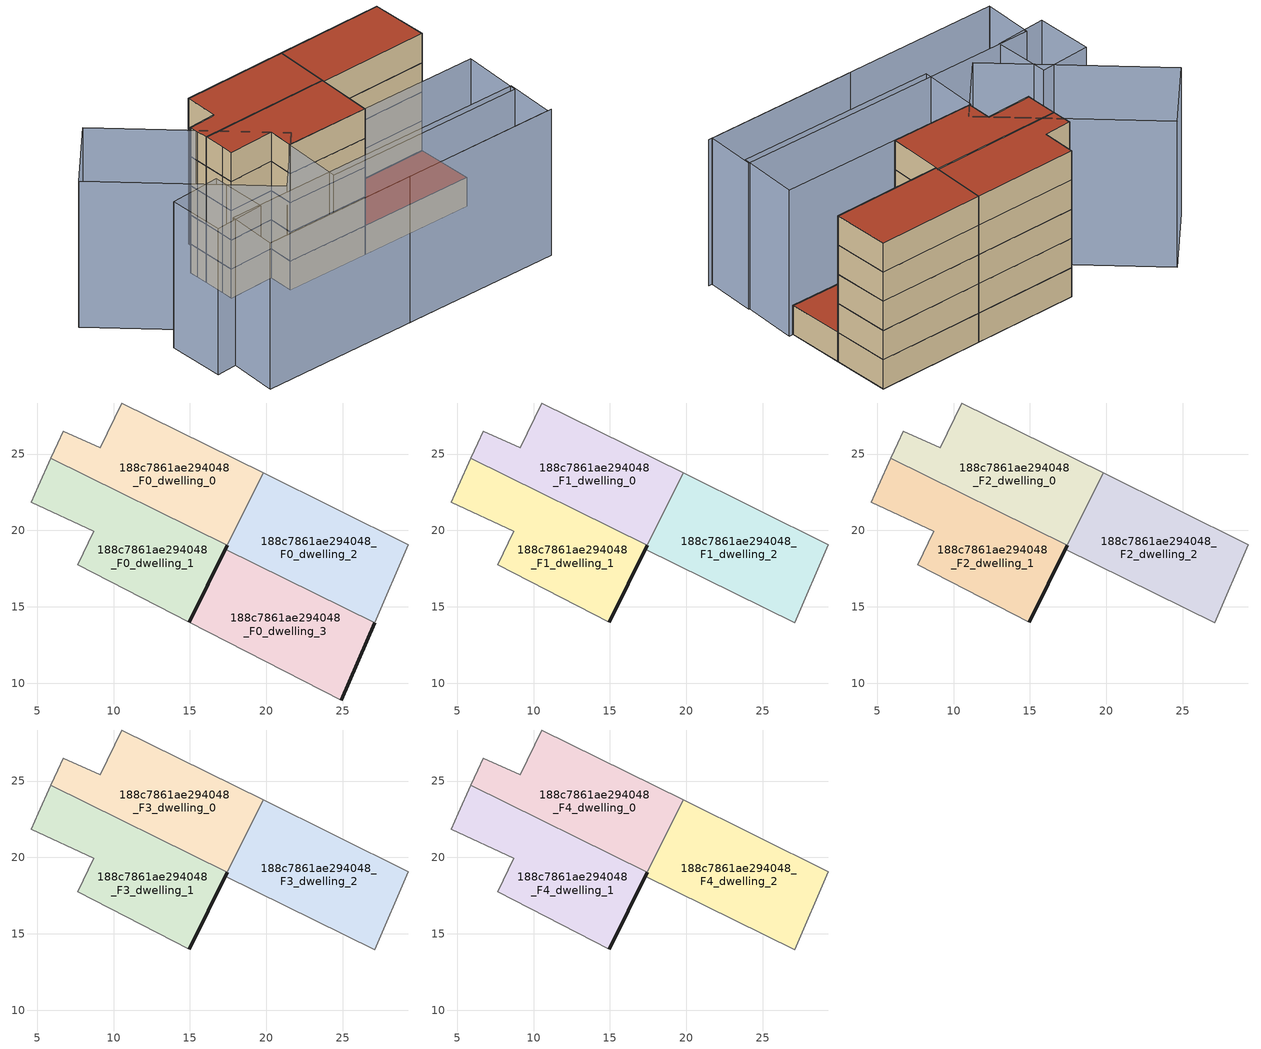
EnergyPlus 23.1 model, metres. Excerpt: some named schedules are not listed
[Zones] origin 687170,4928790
188c7861ae294048_F0_dwelling_0
 floor ground (EU_floor_Construction): 17.44,19.02 19.79,23.77 10.54,28.34 9.14,25.4 6.69,26.5 6.34,25.71 5.9,24.72 z0
 wall adiabatic (EU_wall_Construction): 5.9,24.72 6.34,25.71 6.69,26.5 9.14,25.4 10.54,28.34 19.79,23.77 17.44,19.02 z0:3
 wall to 188c7861ae294048_F0_dwelling_1 (EU_wall_Construction): 17.44,19.02 5.9,24.72 z0:3
188c7861ae294048_F0_dwelling_1
 floor ground (EU_floor_Construction): 14.95,14 17.44,19.02 5.9,24.72 5.07,22.89 4.6,21.86 8.69,19.95 7.65,17.74 z0
 wall outside (EU_wall_Construction): 17.44,19.02 14.95,14 z0:3
 wall adiabatic (EU_wall_Construction): 14.95,14 7.65,17.74 8.69,19.95 4.6,21.86 5.07,22.89 5.9,24.72 z0:3
188c7861ae294048_F0_dwelling_2
 floor ground (EU_floor_Construction): 27.08,13.96 29.29,19.07 19.79,23.77 17.32,18.78 z0
 wall adiabatic (EU_wall_Construction): 17.32,18.78 19.79,23.77 29.29,19.07 27.08,13.96 z0:3
 wall to 188c7861ae294048_F0_dwelling_3 (EU_wall_Construction): 27.08,13.96 17.32,18.78 z0:3
188c7861ae294048_F0_dwelling_3
 floor ground (EU_floor_Construction): 24.89,8.9 27.08,13.96 17.32,18.78 14.95,14 z0
 wall outside (EU_wall_Construction): 27.08,13.96 24.89,8.9 / 14.95,14 17.32,18.78 z0:3
 wall adiabatic (EU_wall_Construction): 24.89,8.9 14.95,14 z0:3
 roof outside (EU_roof_Construction): 27.08,13.96 24.89,8.9 14.95,14 17.32,18.78 z3
188c7861ae294048_F1_dwelling_0
 floor to 188c7861ae294048_F0_dwelling_0 (EU_floor_Construction): 17.44,19.02 19.79,23.77 10.54,28.34 9.14,25.4 6.69,26.5 6.34,25.71 5.9,24.72 z3
 wall adiabatic (EU_wall_Construction): 5.9,24.72 6.34,25.71 6.69,26.5 9.14,25.4 10.54,28.34 19.79,23.77 17.44,19.02 z3:6
 wall to 188c7861ae294048_F1_dwelling_1 (EU_wall_Construction): 17.44,19.02 5.9,24.72 z3:6
188c7861ae294048_F1_dwelling_1
 floor to 188c7861ae294048_F0_dwelling_1 (EU_floor_Construction): 14.95,14 17.44,19.02 5.9,24.72 5.07,22.89 4.6,21.86 8.69,19.95 7.65,17.74 z3
 wall outside (EU_wall_Construction): 17.44,19.02 14.95,14 z3:6
 wall adiabatic (EU_wall_Construction): 14.95,14 7.65,17.74 8.69,19.95 4.6,21.86 5.07,22.89 5.9,24.72 z3:6
188c7861ae294048_F1_dwelling_2
 floor to 188c7861ae294048_F0_dwelling_2 (EU_floor_Construction): 27.08,13.96 29.29,19.07 19.79,23.77 17.32,18.78 z3
 wall adiabatic (EU_wall_Construction): 19.79,23.77 29.29,19.07 27.08,13.96 17.32,18.78 19.79,23.77 z3:6
188c7861ae294048_F2_dwelling_0
 floor to 188c7861ae294048_F1_dwelling_0 (EU_floor_Construction): 17.44,19.02 19.79,23.77 10.54,28.34 9.14,25.4 6.69,26.5 6.34,25.71 5.9,24.72 z6
 wall adiabatic (EU_wall_Construction): 5.9,24.72 6.34,25.71 6.69,26.5 9.14,25.4 10.54,28.34 19.79,23.77 17.44,19.02 z6:9
 wall to 188c7861ae294048_F2_dwelling_1 (EU_wall_Construction): 17.44,19.02 5.9,24.72 z6:9
188c7861ae294048_F2_dwelling_1
 floor to 188c7861ae294048_F1_dwelling_1 (EU_floor_Construction): 14.95,14 17.44,19.02 5.9,24.72 5.07,22.89 4.6,21.86 8.69,19.95 7.65,17.74 z6
 wall outside (EU_wall_Construction): 17.44,19.02 14.95,14 z6:9
 wall adiabatic (EU_wall_Construction): 14.95,14 7.65,17.74 8.69,19.95 4.6,21.86 5.07,22.89 5.9,24.72 z6:9
188c7861ae294048_F2_dwelling_2
 floor to 188c7861ae294048_F1_dwelling_2 (EU_floor_Construction): 27.08,13.96 29.29,19.07 19.79,23.77 17.32,18.78 z6
 wall adiabatic (EU_wall_Construction): 19.79,23.77 29.29,19.07 27.08,13.96 17.32,18.78 19.79,23.77 z6:9
188c7861ae294048_F3_dwelling_0
 floor to 188c7861ae294048_F2_dwelling_0 (EU_floor_Construction): 17.44,19.02 19.79,23.77 10.54,28.34 9.14,25.4 6.69,26.5 6.34,25.71 5.9,24.72 z9
 wall adiabatic (EU_wall_Construction): 5.9,24.72 6.34,25.71 6.69,26.5 9.14,25.4 10.54,28.34 19.79,23.77 17.44,19.02 z9:12
 wall to 188c7861ae294048_F3_dwelling_1 (EU_wall_Construction): 17.44,19.02 5.9,24.72 z9:12
188c7861ae294048_F3_dwelling_1
 floor to 188c7861ae294048_F2_dwelling_1 (EU_floor_Construction): 14.95,14 17.44,19.02 5.9,24.72 5.07,22.89 4.6,21.86 8.69,19.95 7.65,17.74 z9
 wall outside (EU_wall_Construction): 17.44,19.02 14.95,14 z9:12
 wall adiabatic (EU_wall_Construction): 14.95,14 7.65,17.74 8.69,19.95 4.6,21.86 5.07,22.89 5.9,24.72 z9:12
188c7861ae294048_F3_dwelling_2
 floor to 188c7861ae294048_F2_dwelling_2 (EU_floor_Construction): 27.08,13.96 29.29,19.07 19.79,23.77 17.32,18.78 z9
 wall adiabatic (EU_wall_Construction): 19.79,23.77 29.29,19.07 27.08,13.96 17.32,18.78 19.79,23.77 z9:12
188c7861ae294048_F4_dwelling_0
 floor to 188c7861ae294048_F3_dwelling_0 (EU_floor_Construction): 17.44,19.02 19.79,23.77 10.54,28.34 9.14,25.4 6.69,26.5 6.34,25.71 5.9,24.72 z12
 wall adiabatic (EU_wall_Construction): 5.9,24.72 6.34,25.71 6.69,26.5 9.14,25.4 10.54,28.34 19.79,23.77 17.44,19.02 z12:15
 wall to 188c7861ae294048_F4_dwelling_1 (EU_wall_Construction): 17.44,19.02 5.9,24.72 z12:15
 roof outside (EU_roof_Construction): 19.79,23.77 17.44,19.02 5.9,24.72 6.34,25.71 6.69,26.5 9.14,25.4 10.54,28.34 z15
188c7861ae294048_F4_dwelling_1
 floor to 188c7861ae294048_F3_dwelling_1 (EU_floor_Construction): 14.95,14 17.44,19.02 5.9,24.72 5.07,22.89 4.6,21.86 8.69,19.95 7.65,17.74 z12
 wall outside (EU_wall_Construction): 17.44,19.02 14.95,14 z12:15
 wall adiabatic (EU_wall_Construction): 14.95,14 7.65,17.74 8.69,19.95 4.6,21.86 5.07,22.89 5.9,24.72 z12:15
 roof outside (EU_roof_Construction): 17.44,19.02 14.95,14 7.65,17.74 8.69,19.95 4.6,21.86 5.07,22.89 5.9,24.72 z15
188c7861ae294048_F4_dwelling_2
 floor to 188c7861ae294048_F3_dwelling_2 (EU_floor_Construction): 27.08,13.96 29.29,19.07 19.79,23.77 17.32,18.78 z12
 wall adiabatic (EU_wall_Construction): 19.79,23.77 29.29,19.07 27.08,13.96 17.32,18.78 19.79,23.77 z12:15
 roof outside (EU_roof_Construction): 29.29,19.07 27.08,13.96 17.32,18.78 19.79,23.77 z15
shading: -6.34,13.59 21.04,-0.45 / 20.73,-0.29 -6.37,13.61 / -6.37,13.61 -4.16,17.93 / -4.16,17.93 22.95,4.03 / 22.95,4.03 20.73,-0.29 / 7.57,17.8 25.23,8.73 / 25.23,8.73 22.56,3.54 / 22.56,3.54 4.91,12.61 / 4.91,12.61 7.57,17.8 / 0.55,21.52 -1.61,16.53 / -1.61,16.53 -6.13,18.49 / -6.13,18.49 -3.98,23.48 / -3.98,23.48 0.55,21.52 / 3.06,34.83 9.29,18.36 / 9.29,18.36 1.91,15.56 / 1.91,15.56 -4.33,32.03 / -4.33,32.03 3.06,34.83 z0:15
[Building]
EU S2 Campaign: North Axis=0; Terrain=City; Solar Distribution=FullExterior
[Site:Location]
Bologna: Latitude=44.5; Longitude=11.25; Time Zone=1; Elevation=37
[SizingPeriod:WeatherFileDays]
AnnualSizingPeriod: Begin Month=1; Begin Day of Month=1; End Month=12; End Day of Month=31; Day of Week for Start Day=Monday; Use Weather File Daylight Saving Period=No; Use Weather File Rain and Snow Indicators=No
[MATERIAL]
EU_InternalMass_Material: Roughness=MediumRough; Thickness=0.1; Conductivity=1; Density=1800; Specific Heat=900; Thermal Absorptance=0.9; Solar Absorptance=0.7; Visible Absorptance=0.7
[MATERIAL:NOMASS] Roughness=MediumRough; Thermal Absorptance=0.9; Solar Absorptance=0.7; Visible Absorptance=0.7
Name | Thermal Resistance
EU_wall_NoMass | 0.905828
EU_roof_NoMass | 0.37593
EU_floor_NoMass | 0.67114
[CONSTRUCTION]
EU_wall_Construction: EU_wall_NoMass
EU_roof_Construction: EU_roof_NoMass
EU_floor_Construction: EU_floor_NoMass
EU_InternalMass_Construction: EU_InternalMass_Material
[ZONE] Type=1; Multiplier=1; Ceiling Height=autocalculate; Floor Area=autocalculate; Part of Total Floor Area=Yes
Name | Volume
188c7861ae294048_F0_dwelling_0; 188c7861ae294048_F1_dwelling_0; 188c7861ae294048_F2_dwelling_0; 188c7861ae294048_F3_dwelling_0; 188c7861ae294048_F4_dwelling_0 | 179.324
188c7861ae294048_F0_dwelling_1; 188c7861ae294048_F1_dwelling_1; 188c7861ae294048_F2_dwelling_1; 188c7861ae294048_F3_dwelling_1; 188c7861ae294048_F4_dwelling_1 | 179.318
188c7861ae294048_F0_dwelling_2; 188c7861ae294048_F1_dwelling_2; 188c7861ae294048_F2_dwelling_2; 188c7861ae294048_F3_dwelling_2; 188c7861ae294048_F4_dwelling_2 | 179.329
188c7861ae294048_F0_dwelling_3 | 179.331
[INTERNALMASS] Construction=EU_InternalMass_Construction
Name | Zone or ZoneList | Surface Area
188c7861ae294048_F0_dwelling_0_EU_InternalMass | 188c7861ae294048_F0_dwelling_0 | 59.7743
188c7861ae294048_F0_dwelling_1_EU_InternalMass | 188c7861ae294048_F0_dwelling_1 | 59.7728
188c7861ae294048_F0_dwelling_2_EU_InternalMass | 188c7861ae294048_F0_dwelling_2 | 59.7764
188c7861ae294048_F0_dwelling_3_EU_InternalMass | 188c7861ae294048_F0_dwelling_3 | 59.7768
188c7861ae294048_F1_dwelling_0_EU_InternalMass | 188c7861ae294048_F1_dwelling_0 | 79.7029
188c7861ae294048_F1_dwelling_1_EU_InternalMass | 188c7861ae294048_F1_dwelling_1 | 79.6995
188c7861ae294048_F1_dwelling_2_EU_InternalMass | 188c7861ae294048_F1_dwelling_2 | 79.6997
188c7861ae294048_F2_dwelling_0_EU_InternalMass | 188c7861ae294048_F2_dwelling_0 | 79.7029
188c7861ae294048_F2_dwelling_1_EU_InternalMass | 188c7861ae294048_F2_dwelling_1 | 79.6995
188c7861ae294048_F2_dwelling_2_EU_InternalMass | 188c7861ae294048_F2_dwelling_2 | 79.6997
188c7861ae294048_F3_dwelling_0_EU_InternalMass | 188c7861ae294048_F3_dwelling_0 | 79.7029
188c7861ae294048_F3_dwelling_1_EU_InternalMass | 188c7861ae294048_F3_dwelling_1 | 79.6995
188c7861ae294048_F3_dwelling_2_EU_InternalMass | 188c7861ae294048_F3_dwelling_2 | 79.6997
188c7861ae294048_F4_dwelling_0_EU_InternalMass | 188c7861ae294048_F4_dwelling_0 | 79.7029
188c7861ae294048_F4_dwelling_1_EU_InternalMass | 188c7861ae294048_F4_dwelling_1 | 79.6995
188c7861ae294048_F4_dwelling_2_EU_InternalMass | 188c7861ae294048_F4_dwelling_2 | 79.6997
[OTHEREQUIPMENT] Fuel Type=Electricity; Design Level Calculation Method=Watts/Area; Power per Zone Floor Area=1; Fraction Latent=0; Fraction Radiant=0; Fraction Lost=0; Carbon Dioxide Generation Rate=0; EndUse Subcategory=EU_Step8_InternalGains
Name | Zone or ZoneList or Space or SpaceList | Schedule
EU_Step8_InternalGain_188c7861ae294048_F0_dwelling_0_f000 | 188c7861ae294048_F0_dwelling_0 | EU_Step8_GainSchedule_188c7861ae294048_F0_dwelling_0_f000
EU_Step8_InternalGain_188c7861ae294048_F0_dwelling_1_f000 | 188c7861ae294048_F0_dwelling_1 | EU_Step8_GainSchedule_188c7861ae294048_F0_dwelling_1_f000
EU_Step8_InternalGain_188c7861ae294048_F0_dwelling_2_f000 | 188c7861ae294048_F0_dwelling_2 | EU_Step8_GainSchedule_188c7861ae294048_F0_dwelling_2_f000
EU_Step8_InternalGain_188c7861ae294048_F0_dwelling_3_f000 | 188c7861ae294048_F0_dwelling_3 | EU_Step8_GainSchedule_188c7861ae294048_F0_dwelling_3_f000
EU_Step8_InternalGain_188c7861ae294048_F1_dwelling_0_f000 | 188c7861ae294048_F1_dwelling_0 | EU_Step8_GainSchedule_188c7861ae294048_F1_dwelling_0_f000
EU_Step8_InternalGain_188c7861ae294048_F1_dwelling_1_f000 | 188c7861ae294048_F1_dwelling_1 | EU_Step8_GainSchedule_188c7861ae294048_F1_dwelling_1_f000
EU_Step8_InternalGain_188c7861ae294048_F1_dwelling_2_f000 | 188c7861ae294048_F1_dwelling_2 | EU_Step8_GainSchedule_188c7861ae294048_F1_dwelling_2_f000
EU_Step8_InternalGain_188c7861ae294048_F2_dwelling_0_f000 | 188c7861ae294048_F2_dwelling_0 | EU_Step8_GainSchedule_188c7861ae294048_F2_dwelling_0_f000
EU_Step8_InternalGain_188c7861ae294048_F2_dwelling_1_f000 | 188c7861ae294048_F2_dwelling_1 | EU_Step8_GainSchedule_188c7861ae294048_F2_dwelling_1_f000
EU_Step8_InternalGain_188c7861ae294048_F2_dwelling_2_f000 | 188c7861ae294048_F2_dwelling_2 | EU_Step8_GainSchedule_188c7861ae294048_F2_dwelling_2_f000
EU_Step8_InternalGain_188c7861ae294048_F3_dwelling_0_f000 | 188c7861ae294048_F3_dwelling_0 | EU_Step8_GainSchedule_188c7861ae294048_F3_dwelling_0_f000
EU_Step8_InternalGain_188c7861ae294048_F3_dwelling_1_f000 | 188c7861ae294048_F3_dwelling_1 | EU_Step8_GainSchedule_188c7861ae294048_F3_dwelling_1_f000
EU_Step8_InternalGain_188c7861ae294048_F3_dwelling_2_f000 | 188c7861ae294048_F3_dwelling_2 | EU_Step8_GainSchedule_188c7861ae294048_F3_dwelling_2_f000
EU_Step8_InternalGain_188c7861ae294048_F4_dwelling_0_f000 | 188c7861ae294048_F4_dwelling_0 | EU_Step8_GainSchedule_188c7861ae294048_F4_dwelling_0_f000
EU_Step8_InternalGain_188c7861ae294048_F4_dwelling_1_f000 | 188c7861ae294048_F4_dwelling_1 | EU_Step8_GainSchedule_188c7861ae294048_F4_dwelling_1_f000
EU_Step8_InternalGain_188c7861ae294048_F4_dwelling_2_f000 | 188c7861ae294048_F4_dwelling_2 | EU_Step8_GainSchedule_188c7861ae294048_F4_dwelling_2_f000
[ZONEVENTILATION:DESIGNFLOWRATE] Schedule=EU_AlwaysOn; Design Flow Rate Calculation Method=AirChanges/Hour; Air Changes per Hour=0.73129; Ventilation Type=Natural; Fan Pressure Rise=0; Fan Total Efficiency=1; Constant Term Coefficient=1; Temperature Term Coefficient=0; Velocity Term Coefficient=0; Velocity Squared Term Coefficient=0; Minimum Indoor Temperature=-100; Maximum Indoor Temperature=100; Delta Temperature=-100; Minimum Outdoor Temperature=-100; Maximum Outdoor Temperature=100; Maximum Wind Speed=40
Name | Zone or ZoneList or Space or SpaceList
EU_ConstantAir_188c7861ae294048_F0_dwelling_0 | 188c7861ae294048_F0_dwelling_0
EU_ConstantAir_188c7861ae294048_F0_dwelling_1 | 188c7861ae294048_F0_dwelling_1
EU_ConstantAir_188c7861ae294048_F0_dwelling_2 | 188c7861ae294048_F0_dwelling_2
EU_ConstantAir_188c7861ae294048_F0_dwelling_3 | 188c7861ae294048_F0_dwelling_3
EU_ConstantAir_188c7861ae294048_F1_dwelling_0 | 188c7861ae294048_F1_dwelling_0
EU_ConstantAir_188c7861ae294048_F1_dwelling_1 | 188c7861ae294048_F1_dwelling_1
EU_ConstantAir_188c7861ae294048_F1_dwelling_2 | 188c7861ae294048_F1_dwelling_2
EU_ConstantAir_188c7861ae294048_F2_dwelling_0 | 188c7861ae294048_F2_dwelling_0
EU_ConstantAir_188c7861ae294048_F2_dwelling_1 | 188c7861ae294048_F2_dwelling_1
EU_ConstantAir_188c7861ae294048_F2_dwelling_2 | 188c7861ae294048_F2_dwelling_2
EU_ConstantAir_188c7861ae294048_F3_dwelling_0 | 188c7861ae294048_F3_dwelling_0
EU_ConstantAir_188c7861ae294048_F3_dwelling_1 | 188c7861ae294048_F3_dwelling_1
EU_ConstantAir_188c7861ae294048_F3_dwelling_2 | 188c7861ae294048_F3_dwelling_2
EU_ConstantAir_188c7861ae294048_F4_dwelling_0 | 188c7861ae294048_F4_dwelling_0
EU_ConstantAir_188c7861ae294048_F4_dwelling_1 | 188c7861ae294048_F4_dwelling_1
EU_ConstantAir_188c7861ae294048_F4_dwelling_2 | 188c7861ae294048_F4_dwelling_2
[HVACTEMPLATE:THERMOSTAT] Constant Heating Setpoint=20; Constant Cooling Setpoint=50
EU_HeatOnly_188c7861ae294048_F0_dwelling_0; EU_HeatOnly_188c7861ae294048_F0_dwelling_1; EU_HeatOnly_188c7861ae294048_F0_dwelling_2; EU_HeatOnly_188c7861ae294048_F0_dwelling_3; EU_HeatOnly_188c7861ae294048_F1_dwelling_0; EU_HeatOnly_188c7861ae294048_F1_dwelling_1; EU_HeatOnly_188c7861ae294048_F1_dwelling_2; EU_HeatOnly_188c7861ae294048_F2_dwelling_0; EU_HeatOnly_188c7861ae294048_F2_dwelling_1; EU_HeatOnly_188c7861ae294048_F2_dwelling_2; EU_HeatOnly_188c7861ae294048_F3_dwelling_0; EU_HeatOnly_188c7861ae294048_F3_dwelling_1; EU_HeatOnly_188c7861ae294048_F3_dwelling_2; EU_HeatOnly_188c7861ae294048_F4_dwelling_0; EU_HeatOnly_188c7861ae294048_F4_dwelling_1; EU_HeatOnly_188c7861ae294048_F4_dwelling_2
[HVACTEMPLATE:ZONE:IDEALLOADSAIRSYSTEM] System Availability Schedule=EU_AlwaysOn; Maximum Heating Supply Air Temperature=50; Minimum Cooling Supply Air Temperature=13; Maximum Heating Supply Air Humidity Ratio=0.0156; Minimum Cooling Supply Air Humidity Ratio=0.0077; Heating Limit=NoLimit; Cooling Limit=NoLimit; Heating Availability Schedule=EU_AlwaysOn; Cooling Availability Schedule=EU_CoolingOff; Dehumidification Control Type=ConstantSensibleHeatRatio; Cooling Sensible Heat Ratio=0.7; Dehumidification Setpoint=60; Humidification Control Type=None; Humidification Setpoint=30; Outdoor Air Method=None; Outdoor Air Flow Rate per Person=0.00944; Outdoor Air Flow Rate per Zone Floor Area=0; Outdoor Air Flow Rate per Zone=0; Demand Controlled Ventilation Type=None; Outdoor Air Economizer Type=NoEconomizer; Heat Recovery Type=None; Sensible Heat Recovery Effectiveness=0.7; Latent Heat Recovery Effectiveness=0.65
Name | Template Thermostat
188c7861ae294048_F0_dwelling_0 | EU_HeatOnly_188c7861ae294048_F0_dwelling_0
188c7861ae294048_F0_dwelling_1 | EU_HeatOnly_188c7861ae294048_F0_dwelling_1
188c7861ae294048_F0_dwelling_2 | EU_HeatOnly_188c7861ae294048_F0_dwelling_2
188c7861ae294048_F0_dwelling_3 | EU_HeatOnly_188c7861ae294048_F0_dwelling_3
188c7861ae294048_F1_dwelling_0 | EU_HeatOnly_188c7861ae294048_F1_dwelling_0
188c7861ae294048_F1_dwelling_1 | EU_HeatOnly_188c7861ae294048_F1_dwelling_1
188c7861ae294048_F1_dwelling_2 | EU_HeatOnly_188c7861ae294048_F1_dwelling_2
188c7861ae294048_F2_dwelling_0 | EU_HeatOnly_188c7861ae294048_F2_dwelling_0
188c7861ae294048_F2_dwelling_1 | EU_HeatOnly_188c7861ae294048_F2_dwelling_1
188c7861ae294048_F2_dwelling_2 | EU_HeatOnly_188c7861ae294048_F2_dwelling_2
188c7861ae294048_F3_dwelling_0 | EU_HeatOnly_188c7861ae294048_F3_dwelling_0
188c7861ae294048_F3_dwelling_1 | EU_HeatOnly_188c7861ae294048_F3_dwelling_1
188c7861ae294048_F3_dwelling_2 | EU_HeatOnly_188c7861ae294048_F3_dwelling_2
188c7861ae294048_F4_dwelling_0 | EU_HeatOnly_188c7861ae294048_F4_dwelling_0
188c7861ae294048_F4_dwelling_1 | EU_HeatOnly_188c7861ae294048_F4_dwelling_1
188c7861ae294048_F4_dwelling_2 | EU_HeatOnly_188c7861ae294048_F4_dwelling_2
[SIZING:ZONE] Zone Cooling Design Supply Air Temperature Input Method=SupplyAirTemperature; Zone Cooling Design Supply Air Temperature=13; Zone Heating Design Supply Air Temperature Input Method=SupplyAirTemperature; Zone Heating Design Supply Air Temperature=50; Zone Cooling Design Supply Air Humidity Ratio=0.008; Zone Heating Design Supply Air Humidity Ratio=0.008; Cooling Design Air Flow Method=DesignDay; Cooling Design Air Flow Rate=0; Cooling Minimum Air Flow per Zone Floor Area=0.000762; Cooling Minimum Air Flow=0; Cooling Minimum Air Flow Fraction=0.2; Heating Design Air Flow Method=DesignDay; Heating Design Air Flow Rate=0; Heating Maximum Air Flow per Zone Floor Area=0.002032; Heating Maximum Air Flow=0.141576; Heating Maximum Air Flow Fraction=0.3; Account for Dedicated Outdoor Air System=No; Dedicated Outdoor Air System Control Strategy=NeutralSupplyAir; Dedicated Outdoor Air Low Setpoint Temperature for Design=autosize; Dedicated Outdoor Air High Setpoint Temperature for Design=autosize; Zone Load Sizing Method=Sensible Load Only No Latent Load; Zone Latent Cooling Design Supply Air Humidity Ratio Input Method=HumidityRatioDifference; Zone Cooling Design Supply Air Humidity Ratio Difference=0.005; Zone Latent Heating Design Supply Air Humidity Ratio Input Method=HumidityRatioDifference; Zone Humidification Design Supply Air Humidity Ratio Difference=0.005
188c7861ae294048_F0_dwelling_0; 188c7861ae294048_F0_dwelling_1; 188c7861ae294048_F0_dwelling_2; 188c7861ae294048_F0_dwelling_3; 188c7861ae294048_F1_dwelling_0; 188c7861ae294048_F1_dwelling_1; 188c7861ae294048_F1_dwelling_2; 188c7861ae294048_F2_dwelling_0; 188c7861ae294048_F2_dwelling_1; 188c7861ae294048_F2_dwelling_2; 188c7861ae294048_F3_dwelling_0; 188c7861ae294048_F3_dwelling_1; 188c7861ae294048_F3_dwelling_2; 188c7861ae294048_F4_dwelling_0; 188c7861ae294048_F4_dwelling_1; 188c7861ae294048_F4_dwelling_2
[SCHEDULE:FILE]
EU_Step8_GainSchedule_188c7861ae294048_F0_dwelling_0_f000: File=../../schedules/188c7861ae294048/188c7861ae294048_F0_dwelling_0_f000_gain.csv; Column Number=1; Rows to Skip at Top=0; Number of Hours of Data=8760; Column Separator=Comma; Interpolate to Timestep=No; Minutes per Item=60; Adjust Schedule for Daylight Savings=Yes
